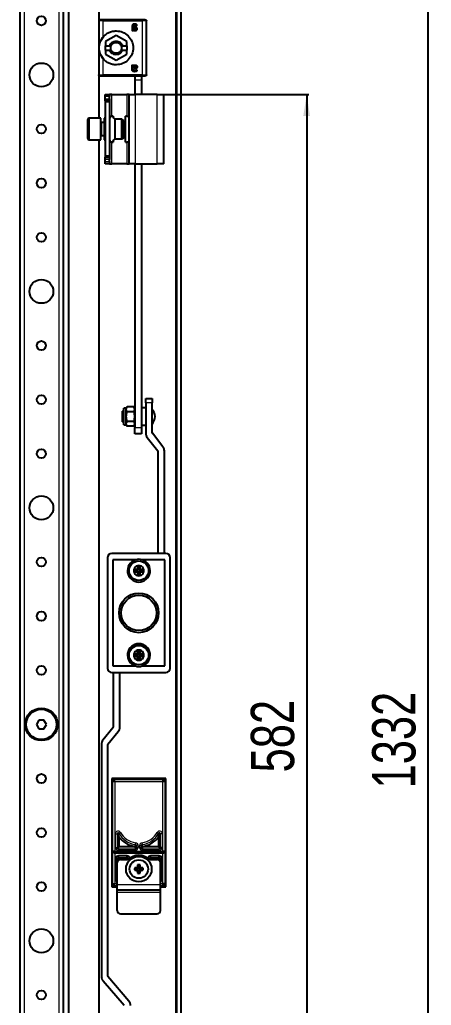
# Model space of a CAD drawing. Header units: millimetres. Extents: x -370 to 1477, y -811 to 1017.
# Drawn here: x 1287.1 to 1477.1, y -40.6 to 414.6 of the extents above; entities that cross this region are included whole.
import ezdxf

# ---------------------------------------------------------------- set-up
doc = ezdxf.new("R2010")
doc.units = ezdxf.units.MM
doc.layers.add('FORMAT', color=7, linetype='Continuous')
doc.styles.add('SLDTEXTSTYLE0', font='TXT', dxfattribs={"width": 0.75})
doc.dimstyles.new('SLDDIMSTYLE0', dxfattribs={"dimtxt": 20, "dimasz": 10, "dimexe": 0, "dimexo": 0.0625, "dimgap": 5, "dimtad": 2, "dimdec": 1, "dimrnd": 1e-09, "dimzin": 12, "dimdsep": 46, "dimtxsty": 'SLDTEXTSTYLE0', "dimsah": 1, "dimcen": 0.09, "dimadec": 0, "dimazin": 3, "dimtfac": 1, "dimtofl": 0, "dimtmove": 0, "dimatfit": 3, "dimfxl": 0, "dimfrac": 2, "dimtolj": 1, "dimtzin": 12, "dimarcsym": 0})

# ---------------------------------------------------------------- blocks, each defined once
blk = doc.blocks.new('_D_5')
at = {"layer": 'FORMAT'}
for p, q in [((1353.62, 755.14), (1476.61, 755.14)), ((1475.61, 755.14), (1475.61, -576.86)), ((1353.62, -576.86), (1476.61, -576.86))]:
    blk.add_line(p, q, dxfattribs=at)
for points in [[(1475.61, 755.14), (1474.07, 745.14), (1477.15, 745.14)], [(1475.61, -576.86), (1477.15, -566.86), (1474.07, -566.86)]]:
    blk.add_solid(points, dxfattribs=at)
at = {"layer": 'FORMAT', "insert": (1449.83, 59.58), "char_height": 20, "attachment_point": 1, "rotation": 90, "style": 'SLDTEXTSTYLE0'}
blk.add_mtext('1332', dxfattribs=at)
blk = doc.blocks.new('_D_8')
at = {"layer": 'FORMAT'}
for p, q in [((1350.62, 380.14), (1420.61, 380.14)), ((1419.61, 380.14), (1419.61, -201.86)), ((1350.62, -201.86), (1420.61, -201.86))]:
    blk.add_line(p, q, dxfattribs=at)
for points in [[(1419.61, 380.14), (1418.07, 370.14), (1421.15, 370.14)], [(1419.61, -201.86), (1421.15, -191.86), (1418.07, -191.86)]]:
    blk.add_solid(points, dxfattribs=at)
at = {"layer": 'FORMAT', "insert": (1393.83, 66.97), "char_height": 20, "attachment_point": 1, "rotation": 90, "style": 'SLDTEXTSTYLE0'}
blk.add_mtext('582', dxfattribs=at)

msp = doc.modelspace()

# ---------------------------------------------------------------- linework, layer by layer
at = {"color": 7, "linetype": 'Continuous', "lineweight": 25}
for p, q in [((1359.61, -688.36), (1359.61, 866.64)), ((1361.61, -688.36), (1361.61, 866.64)), ((1309.61, 833.64), (1309.61, -655.36)), ((1287.11, 806.64), (1287.11, -628.36)), ((1307.11, 806.64), (1307.11, -628.36)), ((1323.61, 734.14), (1323.61, 414.31)), ((1343.61, 414.64), (1325.61, 414.64)), ((1344.21, 414.64), (1343.96, 414.64)), ((1323.61, 414.14), (1323.61, 389.14)), ((1339.05, 411.6), (1339.05, 409.73)), ((1339.51, 409.73), (1339.51, 410.01)), ((1339.58, 411.35), (1339.58, 411.56)), ((1339.96, 411.35), (1339.58, 411.35)), ((1339.58, 410.99), (1340.01, 410.99)), ((1339.58, 410.41), (1339.58, 410.99)), ((1345.61, 389.14), (1345.61, 414.14)), ((1324.44, 404.77), (1325.94, 407.02)), ((1331.61, 407.36), (1326.66, 404.5)), ((1336.56, 404.5), (1331.61, 407.36)), ((1326.66, 404.5), (1326.66, 402.64)), ((1326.66, 400.64), (1326.66, 402.64)), ((1326.66, 402.64), (1328.62, 402.64)), ((1326.66, 400.64), (1326.66, 398.78)), ((1326.66, 400.64), (1328.62, 400.64)), ((1329.31, 402.64), (1328.62, 402.64)), ((1328.62, 400.64), (1329.31, 400.64)), ((1334.59, 402.64), (1333.9, 402.64)), ((1333.9, 400.64), (1334.59, 400.64)), ((1334.59, 402.64), (1336.56, 402.64)), ((1334.59, 400.64), (1336.56, 400.64)), ((1336.56, 402.64), (1336.56, 404.5)), ((1336.56, 402.64), (1336.56, 400.64)), ((1336.56, 398.78), (1336.56, 400.64)), ((1325.94, 396.26), (1324.43, 398.51)), ((1326.66, 398.78), (1331.61, 395.92)), ((1331.61, 395.92), (1336.56, 398.78)), ((1339.05, 391.68), (1339.05, 393.55)), ((1339.51, 393.55), (1339.51, 393.27)), ((1339.58, 392.29), (1339.58, 392.87)), ((1340.01, 392.29), (1339.58, 392.29)), ((1339.96, 391.93), (1339.58, 391.93)), ((1339.58, 391.93), (1339.58, 391.71)), ((1323.61, 388.96), (1323.61, 369.14)), ((1325.61, 388.64), (1343.61, 388.64)), ((1340.31, 388.71), (1340.31, 386.84)), ((1343.31, 388.71), (1343.31, 386.84)), ((1343.96, 388.64), (1344.21, 388.64)), ((1340.31, 386.84), (1340.31, 380.14)), ((1343.31, 386.84), (1343.31, 380.14)), ((1326.61, 380.14), (1328.61, 380.14)), ((1326.61, 379.14), (1326.61, 380.14)), ((1326.61, 378.14), (1326.61, 379.14)), ((1326.61, 377.14), (1326.61, 378.14)), ((1328.61, 380.14), (1328.61, 379.14)), ((1329.61, 380.14), (1328.61, 380.14)), ((1328.61, 378.14), (1328.61, 379.14)), ((1328.61, 378.14), (1328.61, 377.14)), ((1329.61, 380.14), (1336.61, 380.14)), ((1337.61, 380.14), (1336.61, 380.14)), ((1337.61, 348.14), (1337.61, 380.14)), ((1337.61, 380.14), (1340.61, 380.14)), ((1350.61, 380.14), (1340.61, 380.14)), ((1350.61, 380.14), (1353.61, 380.14)), ((1353.61, 348.14), (1353.61, 380.14)), ((1328.61, 377.14), (1326.61, 377.14)), ((1326.61, 377.14), (1326.61, 376.64)), ((1328.61, 376.64), (1326.61, 376.64)), ((1326.61, 376.64), (1326.61, 351.64)), ((1328.61, 377.14), (1328.61, 376.64)), ((1328.61, 376.64), (1328.61, 351.64)), ((1324.61, 369.14), (1319.21, 369.14)), ((1324.61, 361.58), (1324.61, 369.14)), ((1326.61, 369.14), (1326.11, 369.14)), ((1326.11, 369.14), (1326.11, 367.93)), ((1328.61, 370.14), (1329.61, 370.14)), ((1330.31, 370.14), (1329.61, 370.14)), ((1330.31, 370.14), (1330.31, 369.69)), ((1335.91, 358.14), (1335.91, 370.14)), ((1336.61, 370.14), (1335.91, 370.14)), ((1336.61, 370.14), (1337.61, 370.14)), ((1318.61, 361.89), (1318.61, 368.54)), ((1326.11, 367.14), (1324.86, 367.14)), ((1326.11, 367.93), (1326.11, 359.14)), ((1334.24, 368.64), (1331.11, 368.64)), ((1331.11, 359.64), (1331.11, 368.64)), ((1335.11, 368.14), (1334.24, 368.64)), ((1334.24, 359.64), (1334.24, 368.64)), ((1335.11, 360.14), (1335.11, 368.14)), ((1318.61, 359.74), (1318.61, 361.89)), ((1324.61, 359.14), (1324.61, 361.58)), ((1324.86, 361.14), (1326.11, 361.14)), ((1334.24, 359.64), (1335.11, 360.14)), ((1319.21, 359.14), (1324.61, 359.14)), ((1323.61, 359.14), (1323.61, -180.86)), ((1326.11, 359.14), (1326.61, 359.14)), ((1329.61, 358.14), (1328.61, 358.14)), ((1329.61, 358.14), (1330.31, 358.14)), ((1330.31, 358.59), (1330.31, 358.14)), ((1331.11, 359.64), (1334.24, 359.64)), ((1335.91, 358.14), (1336.61, 358.14)), ((1337.61, 358.14), (1336.61, 358.14)), ((1328.61, 351.64), (1326.61, 351.64)), ((1326.61, 351.64), (1326.61, 351.14)), ((1326.61, 350.14), (1326.61, 351.14)), ((1326.61, 351.14), (1328.61, 351.14)), ((1328.61, 351.64), (1328.61, 351.14)), ((1328.61, 351.14), (1328.61, 350.14)), ((1326.61, 349.14), (1326.61, 350.14)), ((1326.61, 348.14), (1326.61, 349.14)), ((1328.61, 348.14), (1326.61, 348.14)), ((1328.61, 349.14), (1328.61, 350.14)), ((1328.61, 349.14), (1328.61, 348.14)), ((1328.61, 348.14), (1329.61, 348.14)), ((1336.61, 348.14), (1329.61, 348.14)), ((1336.61, 348.14), (1337.61, 348.14)), ((1340.61, 348.14), (1337.61, 348.14)), ((1340.31, 348.14), (1340.31, 226.34)), ((1340.61, 348.14), (1350.61, 348.14)), ((1343.31, 348.14), (1343.31, 226.34)), ((1353.61, 348.14), (1350.61, 348.14)), ((1345.31, 237.64), (1345.31, 239.64)), ((1345.31, 239.64), (1348.31, 239.64)), ((1345.31, 237.64), (1345.31, 223.71)), ((1348.31, 239.64), (1348.31, 237.64)), ((1348.31, 223.71), (1348.31, 237.64)), ((1335.11, 234.29), (1334.61, 233.79)), ((1334.61, 228.89), (1334.61, 233.79)), ((1336.31, 235.19), (1335.11, 235.19)), ((1335.11, 231.34), (1335.11, 235.19)), ((1336.65, 235.79), (1336.31, 235.19)), ((1336.31, 231.34), (1336.31, 235.19)), ((1339.76, 235.79), (1336.65, 235.79)), ((1339.76, 233.56), (1336.65, 233.56)), ((1340.11, 235.19), (1339.76, 235.79)), ((1340.11, 235.19), (1340.11, 227.49)), ((1340.31, 234.29), (1340.11, 234.29)), ((1345.31, 235.34), (1343.31, 235.34)), ((1334.61, 228.89), (1335.11, 228.39)), ((1335.11, 227.49), (1335.11, 231.34)), ((1336.31, 227.49), (1336.31, 231.34)), ((1339.76, 229.11), (1336.65, 229.11)), ((1340.11, 228.39), (1340.31, 228.39)), ((1335.11, 227.49), (1336.31, 227.49)), ((1336.31, 227.49), (1336.65, 226.89)), ((1339.76, 226.89), (1336.65, 226.89)), ((1339.76, 226.89), (1340.11, 227.49)), ((1340.31, 223.34), (1340.31, 226.34)), ((1343.31, 223.34), (1340.31, 223.34)), ((1343.31, 227.34), (1345.31, 227.34)), ((1343.31, 226.34), (1343.31, 223.34)), ((1353.22, 217.41), (1348.35, 223.59)), ((1345.99, 221.73), (1350.86, 215.55)), ((1350.91, 215.43), (1350.91, 168.14)), ((1353.91, 168.14), (1353.91, 215.43)), ((1327.61, 166.14), (1327.61, 115.14)), ((1354.61, 168.14), (1329.61, 168.14)), ((1330.11, 165.14), (1330.11, 116.14)), ((1340.51, 165.14), (1330.11, 165.14)), ((1354.11, 165.14), (1343.71, 165.14)), ((1354.11, 116.14), (1354.11, 165.14)), ((1356.61, 115.14), (1356.61, 166.14)), ((1340.2, 160.3), (1339.83, 160.74)), ((1341.41, 160.74), (1339.83, 160.74)), ((1340.2, 159.98), (1339.83, 159.54)), ((1339.83, 159.54), (1341.41, 159.54)), ((1341.41, 160.3), (1340.2, 160.3)), ((1340.2, 159.98), (1341.41, 159.98)), ((1341.51, 162.41), (1341.51, 160.84)), ((1341.94, 162.05), (1341.51, 162.41)), ((1341.51, 159.44), (1341.51, 157.87)), ((1341.94, 162.05), (1341.94, 160.84)), ((1341.94, 159.44), (1341.94, 158.23)), ((1342.27, 162.05), (1342.71, 162.41)), ((1342.27, 160.84), (1342.27, 162.05)), ((1342.27, 158.23), (1342.27, 159.44)), ((1342.71, 160.84), (1342.71, 162.41)), ((1342.71, 157.87), (1342.71, 159.44)), ((1344.38, 160.74), (1342.81, 160.74)), ((1344.01, 160.3), (1342.81, 160.3)), ((1342.81, 159.98), (1344.01, 159.98)), ((1342.81, 159.54), (1344.38, 159.54)), ((1344.01, 160.3), (1344.38, 160.74)), ((1344.01, 159.98), (1344.38, 159.54)), ((1341.94, 158.23), (1341.51, 157.87)), ((1342.27, 158.23), (1342.71, 157.87)), ((1341.51, 121.84), (1341.51, 123.41)), ((1341.94, 123.05), (1341.51, 123.41)), ((1341.94, 121.84), (1341.94, 123.05)), ((1342.27, 123.05), (1342.71, 123.41)), ((1342.27, 123.05), (1342.27, 121.84)), ((1342.71, 123.41), (1342.71, 121.84)), ((1339.83, 121.74), (1341.41, 121.74)), ((1340.2, 121.3), (1339.83, 121.74)), ((1340.2, 120.98), (1339.83, 120.54)), ((1341.41, 120.54), (1339.83, 120.54)), ((1340.2, 121.3), (1341.41, 121.3)), ((1341.41, 120.98), (1340.2, 120.98)), ((1341.51, 118.87), (1341.51, 120.44)), ((1341.94, 119.23), (1341.51, 118.87)), ((1341.94, 119.23), (1341.94, 120.44)), ((1342.27, 120.44), (1342.27, 119.23)), ((1342.27, 119.23), (1342.71, 118.87)), ((1342.71, 120.44), (1342.71, 118.87)), ((1342.81, 121.74), (1344.38, 121.74)), ((1342.81, 121.3), (1344.01, 121.3)), ((1344.01, 120.98), (1342.81, 120.98)), ((1344.38, 120.54), (1342.81, 120.54)), ((1344.01, 121.3), (1344.38, 121.74)), ((1344.01, 120.98), (1344.38, 120.54)), ((1330.11, 116.14), (1340.51, 116.14)), ((1343.71, 116.14), (1354.11, 116.14)), ((1329.61, 113.14), (1354.61, 113.14)), ((1330.31, 113.14), (1330.31, 87.91)), ((1333.31, 87.91), (1333.31, 113.14)), ((1295.95, 91.14), (1294.8, 89.14)), ((1298.26, 91.14), (1295.95, 91.14)), ((1299.42, 89.14), (1298.26, 91.14)), ((1294.8, 89.14), (1295.95, 87.14)), ((1295.95, 87.14), (1298.26, 87.14)), ((1298.26, 87.14), (1299.42, 89.14)), ((1330.26, 87.78), (1325.5, 81.81)), ((1327.85, 79.94), (1332.61, 85.91)), ((1324.81, 79.82), (1324.81, -27.16)), ((1327.81, -27.16), (1327.81, 79.82)), ((1354.61, 64.14), (1329.61, 64.14)), ((1329.61, 64.14), (1329.61, 14.14)), ((1330.79, 63.96), (1353.42, 63.96)), ((1354.61, 14.14), (1354.61, 64.14)), ((1329.79, 15.32), (1329.79, 62.96)), ((1354.42, 62.96), (1354.42, 15.32)), ((1333.01, 37.08), (1332.56, 38.64)), ((1333.01, 32.59), (1333.01, 37.08)), ((1351.2, 37.08), (1351.66, 38.64)), ((1351.2, 37.08), (1351.2, 32.59)), ((1333.01, 32.59), (1332.76, 32.34)), ((1340.1, 32.59), (1333.01, 32.59)), ((1340.1, 32.79), (1340.36, 33.01)), ((1340.1, 32.79), (1340.1, 32.59)), ((1340.1, 32.59), (1340.36, 32.34)), ((1344.11, 32.79), (1343.86, 33.01)), ((1344.11, 32.59), (1343.86, 32.34)), ((1344.11, 32.59), (1344.11, 32.79)), ((1351.2, 32.59), (1344.11, 32.59)), ((1351.2, 32.59), (1351.46, 32.34)), ((1331.08, 29.64), (1331.06, 29.64)), ((1331.09, 29.64), (1331.08, 29.64)), ((1353.12, 29.64), (1331.09, 29.64)), ((1336.61, 28.44), (1332.91, 28.44)), ((1332.91, 27.57), (1336.61, 27.57)), ((1351.31, 28.44), (1347.61, 28.44)), ((1347.61, 27.57), (1351.31, 27.57)), ((1353.14, 29.64), (1353.12, 29.64)), ((1353.15, 29.64), (1353.14, 29.64)), ((1331.61, 27.14), (1331.61, 17.44)), ((1332.11, 15.19), (1332.11, 25.19)), ((1332.47, 26.17), (1332.47, 27.14)), ((1333.61, 26.69), (1337.21, 26.69)), ((1337.04, 27.14), (1337.04, 26.69)), ((1340.55, 22.4), (1340.19, 22.84)), ((1341.99, 22.4), (1341.48, 22.92)), ((1341.99, 23.85), (1341.56, 24.21)), ((1341.99, 23.85), (1341.99, 22.4)), ((1342.22, 23.85), (1342.65, 24.21)), ((1342.22, 22.4), (1342.22, 23.85)), ((1342.22, 22.4), (1342.74, 22.92)), ((1343.67, 22.4), (1344.03, 22.84)), ((1347.01, 26.69), (1350.61, 26.69)), ((1347.17, 26.69), (1347.17, 27.14)), ((1351.74, 27.14), (1351.74, 26.17)), ((1352.11, 15.19), (1352.11, 25.19)), ((1352.61, 17.44), (1352.61, 27.14)), ((1340.55, 22.18), (1340.19, 21.74)), ((1341.99, 22.4), (1340.55, 22.4)), ((1340.55, 22.18), (1341.99, 22.18)), ((1341.99, 22.18), (1341.48, 21.66)), ((1341.99, 20.73), (1341.56, 20.37)), ((1341.99, 22.18), (1341.99, 20.73)), ((1343.67, 22.4), (1342.22, 22.4)), ((1342.22, 20.73), (1342.22, 22.18)), ((1342.22, 22.18), (1342.74, 21.66)), ((1342.22, 22.18), (1343.67, 22.18)), ((1342.22, 20.73), (1342.65, 20.37)), ((1343.67, 22.18), (1344.03, 21.74)), ((1329.61, 14.14), (1332.11, 14.14)), ((1332.11, 14.32), (1330.79, 14.32)), ((1332.11, 12.69), (1332.11, 15.19)), ((1352.11, 12.69), (1352.11, 15.19)), ((1353.42, 14.32), (1352.11, 14.32)), ((1352.11, 14.14), (1354.61, 14.14)), ((1332.11, 12.69), (1352.11, 12.69)), ((1332.11, 11.69), (1332.11, 12.69)), ((1332.11, 3.19), (1332.11, 11.69)), ((1352.11, 11.69), (1352.11, 12.69)), ((1352.11, 3.19), (1352.11, 11.69)), ((1333.61, 1.69), (1350.61, 1.69)), ((1337.54, -38.66), (1327.85, -27.29)), ((1325.57, -29.24), (1335.26, -40.6))]:
    msp.add_line(p, q, dxfattribs=at)
at = {"color": 8, "linetype": 'Continuous', "lineweight": 18}
for p, q in [((1359.01, 864.04), (1359.01, -685.76)), ((1289.11, 806.64), (1289.11, -628.36)), ((1305.11, 806.64), (1305.11, -628.36)), ((1325.61, 406.7), (1325.61, 414.14)), ((1325.61, 414.14), (1343.61, 414.14)), ((1343.61, 414.14), (1343.61, 389.14)), ((1325.61, 389.14), (1325.61, 396.58)), ((1331.61, 399.14), (1331.61, 398.49)), ((1343.61, 389.14), (1325.61, 389.14)), ((1340.31, 386.84), (1343.31, 386.84)), ((1328.61, 379.14), (1326.61, 379.14)), ((1326.61, 378.14), (1328.61, 378.14)), ((1329.61, 370.14), (1329.61, 380.14)), ((1336.61, 380.14), (1336.61, 370.14)), ((1340.61, 348.14), (1340.61, 380.14)), ((1350.61, 348.14), (1350.61, 380.14)), ((1319.21, 369.14), (1319.21, 361.58)), ((1324.86, 367.14), (1324.86, 361.14)), ((1319.21, 361.58), (1319.21, 359.14)), ((1329.61, 348.14), (1329.61, 358.14)), ((1336.61, 358.14), (1336.61, 348.14)), ((1328.61, 350.14), (1326.61, 350.14)), ((1326.61, 349.14), (1328.61, 349.14)), ((1348.31, 237.64), (1345.31, 237.64)), ((1340.31, 226.34), (1343.31, 226.34)), ((1341.41, 160.3), (1341.41, 160.74)), ((1341.41, 159.98), (1341.41, 159.54)), ((1341.94, 160.84), (1341.51, 160.84)), ((1341.94, 159.44), (1341.51, 159.44)), ((1342.27, 160.84), (1342.71, 160.84)), ((1342.27, 159.44), (1342.71, 159.44)), ((1342.81, 160.3), (1342.81, 160.74)), ((1342.81, 159.98), (1342.81, 159.54)), ((1341.41, 121.3), (1341.41, 121.74)), ((1341.41, 120.98), (1341.41, 120.54)), ((1341.94, 121.84), (1341.51, 121.84)), ((1341.94, 120.44), (1341.51, 120.44)), ((1342.27, 121.84), (1342.71, 121.84)), ((1342.27, 120.44), (1342.71, 120.44)), ((1342.81, 121.3), (1342.81, 121.74)), ((1342.81, 120.98), (1342.81, 120.54)), ((1330.79, 63.96), (1331.09, 63.66)), ((1353.12, 63.66), (1353.42, 63.96)), ((1330.09, 62.66), (1329.79, 62.96)), ((1330.09, 30.64), (1330.09, 62.66)), ((1331.09, 63.66), (1353.12, 63.66)), ((1331.09, 62.66), (1331.09, 30.64)), ((1353.12, 62.66), (1331.09, 62.66)), ((1353.12, 30.64), (1353.12, 62.66)), ((1354.42, 62.96), (1354.12, 62.66)), ((1354.12, 62.66), (1354.12, 30.64)), ((1331.3, 32.34), (1331.3, 38.64)), ((1331.3, 38.64), (1332.1, 38.64)), ((1332.1, 38.64), (1332.1, 32.34)), ((1332.56, 38.64), (1332.1, 38.64)), ((1332.56, 38.64), (1332.96, 38.86)), ((1333.67, 39.24), (1332.96, 38.86)), ((1351.25, 38.86), (1350.55, 39.24)), ((1351.66, 38.64), (1351.25, 38.86)), ((1351.66, 38.64), (1352.12, 38.64)), ((1352.92, 38.64), (1352.12, 38.64)), ((1352.12, 32.34), (1352.12, 38.64)), ((1352.92, 38.64), (1352.92, 32.34)), ((1331.3, 32.34), (1332.1, 32.34)), ((1332.76, 32.34), (1332.1, 32.34)), ((1332.76, 32.34), (1332.76, 31.68)), ((1340.36, 33.01), (1340.45, 33.66)), ((1340.36, 33.01), (1341.02, 33.01)), ((1340.36, 32.34), (1340.36, 31.68)), ((1340.36, 32.34), (1341.02, 32.34)), ((1340.55, 34.46), (1340.45, 33.66)), ((1341.02, 33.01), (1341.82, 33.01)), ((1341.02, 32.34), (1341.02, 33.01)), ((1341.02, 32.34), (1341.82, 32.34)), ((1341.82, 33.01), (1341.82, 32.34)), ((1342.4, 32.34), (1342.4, 33.01)), ((1343.2, 33.01), (1342.4, 33.01)), ((1343.2, 32.34), (1342.4, 32.34)), ((1343.2, 33.01), (1343.2, 32.34)), ((1343.86, 33.01), (1343.2, 33.01)), ((1343.86, 32.34), (1343.2, 32.34)), ((1343.77, 33.66), (1343.66, 34.46)), ((1343.86, 33.01), (1343.77, 33.66)), ((1343.86, 32.34), (1343.86, 31.68)), ((1351.46, 32.34), (1351.46, 31.68)), ((1351.46, 32.34), (1352.12, 32.34)), ((1352.92, 32.34), (1352.12, 32.34)), ((1330.06, 30.64), (1330.09, 30.64)), ((1330.06, 15.59), (1330.06, 30.64)), ((1331.06, 29.64), (1331.06, 15.59)), ((1331.09, 30.64), (1353.12, 30.64)), ((1332.76, 31.68), (1332.76, 30.88)), ((1332.76, 31.68), (1340.36, 31.68)), ((1340.36, 30.88), (1332.76, 30.88)), ((1332.91, 27.57), (1332.91, 28.44)), ((1336.61, 27.57), (1336.61, 28.44)), ((1340.36, 31.68), (1340.36, 30.88)), ((1343.86, 30.88), (1343.86, 31.68)), ((1343.86, 31.68), (1351.46, 31.68)), ((1351.46, 30.88), (1343.86, 30.88)), ((1347.61, 27.57), (1347.61, 28.44)), ((1351.31, 27.57), (1351.31, 28.44)), ((1351.46, 30.88), (1351.46, 31.68)), ((1353.15, 15.59), (1353.15, 29.64)), ((1354.12, 30.64), (1354.15, 30.64)), ((1354.15, 30.64), (1354.15, 15.59)), ((1332.47, 27.14), (1331.61, 27.14)), ((1337.04, 27.14), (1337.71, 27.14)), ((1347.17, 27.14), (1346.5, 27.14)), ((1351.74, 27.14), (1352.61, 27.14)), ((1329.79, 15.32), (1330.06, 15.59)), ((1331.06, 14.59), (1330.79, 14.32)), ((1331.06, 15.59), (1332.11, 15.59)), ((1332.11, 14.59), (1331.06, 14.59)), ((1332.11, 17.44), (1331.61, 17.44)), ((1332.11, 15.19), (1352.11, 15.19)), ((1352.11, 17.44), (1352.61, 17.44)), ((1352.11, 15.59), (1353.15, 15.59)), ((1353.15, 14.59), (1352.11, 14.59)), ((1353.42, 14.32), (1353.15, 14.59)), ((1354.15, 15.59), (1354.42, 15.32)), ((1332.11, 11.69), (1352.11, 11.69))]:
    msp.add_line(p, q, dxfattribs=at)
at = {"color": 7, "linetype": 'Continuous', "lineweight": 25}
for centre, radius in [((1297.11, 414.14), 2.1), ((1297.11, 389.14), 5.5), ((1297.11, 364.14), 2.1), ((1297.11, 339.14), 2.1), ((1297.11, 314.14), 2.1), ((1297.11, 289.14), 5.5), ((1297.11, 264.14), 2.1), ((1297.11, 239.14), 2.1), ((1297.11, 214.14), 2.1), ((1297.11, 189.14), 5.5), ((1297.11, 164.14), 2.1), ((1342.11, 160.14), 4.5), ((1342.11, 140.64), 9.15), ((1342.11, 140.64), 8.15), ((1297.11, 139.14), 2.1), ((1342.11, 121.14), 4.5), ((1297.11, 114.14), 2.1), ((1297.11, 89.14), 7.5), ((1297.11, 89.14), 7), ((1297.11, 64.14), 2.1), ((1297.11, 39.14), 2.1), ((1342.11, 22.29), 5.9), ((1342.11, 22.29), 4.25), ((1297.11, 14.14), 2.1), ((1297.11, -10.86), 5.5), ((1297.11, -35.86), 2.1)]:
    msp.add_circle(centre, radius, dxfattribs=at)
for centre, radius, start, end in [((1319.21, 368.54), 0.6, 90, 180), ((1324.86, 367.39), 0.25, 180, 270), ((1319.21, 359.74), 0.6, 180, 270), ((1324.86, 360.89), 0.25, 90, 180), ((1341.66, 230.38), 8, 6.8819, 33.8709), ((1341.66, 232.3), 8, 326.1291, 353.1181), ((1348.51, 223.71), 3.2, 180, 218.264), ((1348.51, 223.71), 0.2, 180, 218.264), ((1350.71, 215.43), 0.2, 0, 38.264), ((1350.71, 215.43), 3.2, 0, 38.264), ((1329.61, 166.14), 2, 90, 180), ((1342.11, 160.14), 5.25, 107.7528, 72.2472), ((1342.11, 160.14), 5.25, 72.2472, 107.7528), ((1354.61, 166.14), 2, 0, 90), ((1342.11, 160.14), 2.35, 165.2075, 194.7925), ((1342.11, 160.14), 2.35, 104.7925, 165.2075), ((1342.11, 160.14), 2.35, 194.7925, 255.2075), ((1342.11, 160.14), 1.91, 175.1056, 184.8944), ((1341.41, 160.84), 0.1, 270, 0), ((1341.41, 160.84), 0.537, 270, 0), ((1341.41, 159.44), 0.537, 0, 90), ((1341.41, 159.44), 0.1, 0, 90), ((1342.11, 160.14), 2.35, 75.2075, 104.7925), ((1342.11, 160.14), 1.91, 85.1056, 94.8944), ((1342.81, 160.84), 0.537, 180, 270), ((1342.81, 159.44), 0.537, 90, 180), ((1342.11, 160.14), 2.35, 14.7925, 75.2075), ((1342.81, 160.84), 0.1, 180, 270), ((1342.11, 160.14), 2.35, 284.7925, 345.2075), ((1342.81, 159.44), 0.1, 90, 180), ((1342.11, 160.14), 1.91, 355.1056, 4.8944), ((1342.11, 160.14), 2.35, 345.2075, 14.7925), ((1342.11, 160.14), 2.35, 255.2075, 284.7925), ((1342.11, 160.14), 1.91, 265.1056, 274.8944), ((1342.11, 121.14), 5.25, 287.7528, 252.2472), ((1342.11, 121.14), 2.35, 104.7925, 165.2075), ((1342.11, 121.14), 2.35, 75.2075, 104.7925), ((1342.11, 121.14), 1.91, 85.1056, 94.8944), ((1342.11, 121.14), 2.35, 14.7925, 75.2075), ((1342.11, 121.14), 2.35, 165.2075, 194.7925), ((1342.11, 121.14), 2.35, 194.7925, 255.2075), ((1342.11, 121.14), 1.91, 175.1056, 184.8944), ((1341.41, 121.84), 0.1, 270, 0), ((1341.41, 121.84), 0.537, 270, 0), ((1341.41, 120.44), 0.537, 0, 90), ((1341.41, 120.44), 0.1, 0, 90), ((1342.11, 121.14), 2.35, 255.2075, 284.7925), ((1342.11, 121.14), 1.91, 265.1056, 274.8944), ((1342.81, 121.84), 0.537, 180, 270), ((1342.81, 120.44), 0.537, 90, 180), ((1342.81, 121.84), 0.1, 180, 270), ((1342.11, 121.14), 2.35, 284.7925, 345.2075), ((1342.81, 120.44), 0.1, 90, 180), ((1342.11, 121.14), 1.91, 355.1056, 4.8944), ((1342.11, 121.14), 2.35, 345.2075, 14.7925), ((1329.61, 115.14), 2, 180, 270), ((1342.11, 121.14), 5.25, 252.2472, 287.7528), ((1354.61, 115.14), 2, 270, 0), ((1330.11, 87.91), 0.2, 321.4416, 0), ((1330.11, 87.91), 3.2, 321.4416, 0), ((1328.01, 79.82), 3.2, 141.4416, 180), ((1328.01, 79.82), 0.2, 141.4416, 180), ((1341.8, 43.61), 10.95, 216.5958, 261.061), ((1342.41, 43.61), 10.95, 278.939, 323.4042), ((1332.91, 27.14), 1.3, 90, 180), ((1332.91, 27.14), 0.435, 90, 180), ((1336.61, 27.14), 1.3, 6.3593, 90), ((1336.61, 27.14), 0.435, 0, 90), ((1342.11, 21.69), 7, 45.5847, 134.4153), ((1347.61, 27.14), 1.3, 90, 173.6407), ((1347.61, 27.14), 0.435, 90, 180), ((1351.31, 27.14), 1.3, 0, 90), ((1351.31, 27.14), 0.435, 0, 90), ((1333.61, 25.19), 1.5, 90, 180), ((1342.11, 22.29), 2, 164.1146, 195.8854), ((1342.04, 4.21), 18.72, 91.7249, 95.6832), ((1360.19, 22.36), 18.72, 174.3168, 178.2751), ((1342.11, 22.29), 2, 74.1146, 105.8854), ((1342.11, 22.29), 1.56, 85.8165, 94.1835), ((1324.03, 22.36), 18.72, 1.7249, 5.6832), ((1342.17, 4.21), 18.72, 84.3168, 88.2751), ((1342.11, 22.29), 2, 344.1146, 15.8854), ((1350.61, 25.19), 1.5, 0, 90), ((1342.04, 40.37), 18.72, 264.3168, 268.2751), ((1342.11, 22.29), 1.56, 175.8165, 184.1835), ((1360.19, 22.22), 18.72, 181.7249, 185.6832), ((1342.11, 22.29), 2, 254.1146, 285.8854), ((1342.11, 22.29), 1.56, 265.8165, 274.1835), ((1324.03, 22.22), 18.72, 354.3168, 358.2751), ((1342.17, 40.37), 18.72, 271.7249, 275.6832), ((1342.11, 22.29), 1.56, 355.8165, 4.1835), ((1332.91, 17.44), 1.3, 180, 232.0201), ((1351.31, 17.44), 1.3, 307.9799, 0), ((1333.61, 3.19), 1.5, 180, 270), ((1350.61, 3.19), 1.5, 270, 0), ((1328.01, -27.16), 3.2, 180, 220.4367), ((1328.01, -27.16), 0.2, 180, 220.4367), ((1335.11, -40.73), 3.2, 0, 40.4367)]:
    msp.add_arc(centre, radius, start, end, dxfattribs=at)
at = {"color": 8, "linetype": 'Continuous', "lineweight": 18}
for centre, radius, start, end in [((1332.56, 38.64), 1.26, 28.2631, 180), ((1332.56, 38.64), 0.46, 28.2631, 180), ((1341.8, 43.61), 10.04, 208.2631, 262.2213), ((1341.8, 43.61), 9.24, 208.2631, 262.2213), ((1342.41, 43.61), 9.24, 277.7787, 331.7369), ((1342.41, 43.61), 10.04, 277.7787, 331.7369), ((1351.66, 38.64), 1.26, 0, 151.7369), ((1351.66, 38.64), 0.46, 0, 151.7369), ((1332.76, 32.34), 1.46, 180, 270), ((1332.76, 32.34), 0.66, 180, 270), ((1340.36, 32.34), 1.46, 270, 0), ((1340.36, 32.34), 0.66, 270, 0), ((1340.36, 33.01), 0.66, 0, 82.2213), ((1340.36, 33.01), 1.46, 0, 82.2213), ((1343.86, 33.01), 1.46, 97.7787, 180), ((1343.86, 32.34), 1.46, 180, 270), ((1343.86, 33.01), 0.66, 97.7787, 180), ((1343.86, 32.34), 0.66, 180, 270), ((1351.46, 32.34), 1.46, 270, 0), ((1351.46, 32.34), 0.66, 270, 0)]:
    msp.add_arc(centre, radius, start, end, dxfattribs=at)
at = {"color": 7, "linetype": 'Continuous', "lineweight": 25}
for points in [[(1324.11, 414.64), (1324.04, 414.63), (1323.91, 414.62), (1323.74, 414.5), (1323.63, 414.34), (1323.61, 414.21), (1323.61, 414.14)], [(1325.61, 414.64), (1325.41, 414.64), (1325.02, 414.64), (1324.52, 414.64), (1324.17, 414.64), (1324.13, 414.64), (1324.11, 414.64)], [(1345.11, 414.64), (1345.08, 414.64), (1345.04, 414.64), (1344.69, 414.64), (1344.2, 414.64), (1343.8, 414.64), (1343.61, 414.64)], [(1345.11, 414.64), (1345.17, 414.63), (1345.3, 414.62), (1345.47, 414.5), (1345.58, 414.34), (1345.6, 414.21), (1345.61, 414.14)], [(1325.61, 406.7), (1326, 407.11), (1326.79, 407.94), (1328.28, 408.81), (1329.9, 409.38), (1331.04, 409.45), (1331.61, 409.49)], [(1331.61, 409.49), (1332.63, 409.37), (1334.69, 409.14), (1337.3, 407.32), (1339.05, 404.73), (1339.66, 401.64), (1339.05, 398.55), (1337.3, 395.96), (1334.69, 394.14), (1332.63, 393.91), (1331.61, 393.79)], [(1328.62, 402.64), (1328.75, 402.94), (1329.02, 403.54), (1329.74, 404.24), (1330.62, 404.69), (1331.61, 404.84), (1332.59, 404.69), (1333.47, 404.24), (1334.2, 403.54), (1334.46, 402.94), (1334.59, 402.64)], [(1331.61, 398.49), (1331.28, 398.52), (1330.62, 398.58), (1329.74, 399.05), (1329.02, 399.74), (1328.75, 400.34), (1328.62, 400.64)], [(1329.31, 400.64), (1329.26, 400.8), (1329.14, 401.12), (1329.09, 401.64), (1329.14, 402.16), (1329.26, 402.48), (1329.31, 402.64)], [(1329.31, 402.64), (1329.43, 402.85), (1329.66, 403.28), (1330.22, 403.76), (1330.88, 404.08), (1331.36, 404.12), (1331.61, 404.14)], [(1331.61, 399.14), (1331.36, 399.16), (1330.88, 399.2), (1330.22, 399.52), (1329.66, 400), (1329.43, 400.43), (1329.31, 400.64)], [(1331.61, 404.14), (1331.85, 404.12), (1332.33, 404.08), (1332.99, 403.76), (1333.55, 403.28), (1333.78, 402.85), (1333.9, 402.64)], [(1334.59, 400.64), (1334.46, 400.34), (1334.2, 399.74), (1333.47, 399.05), (1332.59, 398.58), (1331.93, 398.52), (1331.61, 398.49)], [(1333.9, 400.64), (1333.78, 400.43), (1333.55, 400), (1332.99, 399.52), (1332.33, 399.2), (1331.85, 399.16), (1331.61, 399.14)], [(1333.9, 402.64), (1333.96, 402.48), (1334.08, 402.16), (1334.12, 401.64), (1334.08, 401.12), (1333.96, 400.8), (1333.9, 400.64)], [(1331.61, 393.79), (1331.04, 393.83), (1329.9, 393.9), (1328.28, 394.47), (1326.79, 395.34), (1326, 396.17), (1325.61, 396.58)], [(1324.11, 388.64), (1324.04, 388.65), (1323.91, 388.66), (1323.74, 388.78), (1323.63, 388.94), (1323.61, 389.07), (1323.61, 389.14)], [(1324.11, 388.64), (1324.13, 388.64), (1324.17, 388.64), (1324.52, 388.64), (1325.02, 388.64), (1325.41, 388.64), (1325.61, 388.64)], [(1343.61, 388.64), (1343.8, 388.64), (1344.2, 388.64), (1344.69, 388.64), (1345.04, 388.64), (1345.08, 388.64), (1345.11, 388.64)], [(1345.61, 389.14), (1345.6, 389.07), (1345.58, 388.94), (1345.47, 388.78), (1345.3, 388.66), (1345.17, 388.65), (1345.11, 388.64)]]:
    msp.add_open_spline(points, degree=3, dxfattribs=at)
at = {"color": 8, "linetype": 'Continuous', "lineweight": 18}
for points in [[(1325.61, 414.64), (1325.61, 414.63), (1325.61, 414.62), (1325.61, 414.5), (1325.61, 414.34), (1325.61, 414.21), (1325.61, 414.14)], [(1343.61, 414.14), (1343.61, 414.21), (1343.61, 414.34), (1343.61, 414.5), (1343.61, 414.62), (1343.61, 414.63), (1343.61, 414.64)], [(1325.61, 414.14), (1325.34, 414.14), (1324.82, 414.14), (1324.16, 414.14), (1323.7, 414.14), (1323.64, 414.14), (1323.61, 414.14)], [(1345.61, 414.14), (1345.58, 414.14), (1345.52, 414.14), (1345.05, 414.14), (1344.39, 414.14), (1343.87, 414.14), (1343.61, 414.14)], [(1323.61, 389.14), (1323.64, 389.14), (1323.7, 389.14), (1324.16, 389.14), (1324.82, 389.14), (1325.34, 389.14), (1325.61, 389.14)], [(1325.61, 389.14), (1325.61, 389.07), (1325.61, 388.94), (1325.61, 388.78), (1325.61, 388.66), (1325.61, 388.65), (1325.61, 388.64)], [(1343.61, 388.64), (1343.61, 388.65), (1343.61, 388.66), (1343.61, 388.78), (1343.61, 388.94), (1343.61, 389.07), (1343.61, 389.14)], [(1343.61, 389.14), (1343.87, 389.14), (1344.39, 389.14), (1345.05, 389.14), (1345.52, 389.14), (1345.58, 389.14), (1345.61, 389.14)]]:
    msp.add_open_spline(points, degree=3, dxfattribs=at)
at = {"color": 7, "linetype": 'Continuous', "lineweight": 25}
for points, knots in [([(1340.16, 412.64), (1340.01, 412.63), (1339.79, 412.62), (1339.51, 412.53), (1339.32, 412.41), (1339.18, 412.24), (1339.07, 411.97), (1339.05, 411.74), (1339.05, 411.6)], [0, 0, 0, 0, 0.250089, 0.382495, 0.500259, 0.622163, 0.750133, 1, 1, 1, 1]), ([(1339.05, 409.73), (1339.05, 409.72), (1339.05, 409.7), (1339.06, 409.68), (1339.09, 409.66), (1339.16, 409.64), (1339.23, 409.64), (1339.28, 409.64)], [0, 0, 0, 0, 0.124881, 0.183376, 0.250934, 0.500336, 1, 1, 1, 1]), ([(1339.28, 409.64), (1339.32, 409.64), (1339.39, 409.64), (1339.47, 409.66), (1339.49, 409.68), (1339.5, 409.7), (1339.51, 409.72), (1339.51, 409.73)], [0, 0, 0, 0, 0.499718, 0.749437, 0.810587, 0.875078, 1, 1, 1, 1]), ([(1339.51, 410.01), (1339.63, 409.9), (1339.82, 409.73), (1340.09, 409.62), (1340.26, 409.59), (1340.34, 409.58), (1340.38, 409.58)], [0, 0, 0, 0, 0.499113, 0.749325, 0.874665, 1, 1, 1, 1]), ([(1339.58, 411.56), (1339.58, 411.65), (1339.59, 411.79), (1339.64, 411.96), (1339.72, 412.07), (1339.82, 412.15), (1339.95, 412.2), (1340.08, 412.23), (1340.17, 412.23), (1340.22, 412.23)], [0, 0, 0, 0, 0.250023, 0.382539, 0.499802, 0.620838, 0.749652, 0.874777, 1, 1, 1, 1]), ([(1340.3, 409.99), (1340.23, 410), (1340.08, 410.01), (1339.82, 410.15), (1339.68, 410.3), (1339.58, 410.41)], [0, 0, 0, 0, 0.249939, 0.499864, 1, 1, 1, 1]), ([(1341.34, 410.42), (1341.34, 410.5), (1341.33, 410.66), (1341.23, 410.88), (1341.08, 411.05), (1340.81, 411.22), (1340.43, 411.33), (1340.11, 411.34), (1339.96, 411.35)], [0, 0, 0, 0, 0.125049, 0.249886, 0.370856, 0.49982, 0.749609, 1, 1, 1, 1]), ([(1340.01, 410.99), (1340.11, 410.99), (1340.29, 410.98), (1340.51, 410.92), (1340.66, 410.83), (1340.75, 410.73), (1340.8, 410.6), (1340.81, 410.51), (1340.81, 410.46)], [0, 0, 0, 0, 0.279652, 0.500248, 0.629485, 0.750186, 0.875763, 1, 1, 1, 1]), ([(1341.22, 412.14), (1341.22, 412.2), (1341.22, 412.28), (1341.16, 412.37), (1341.02, 412.46), (1340.7, 412.59), (1340.37, 412.62), (1340.16, 412.64)], [0, 0, 0, 0, 0.1246927, 0.1871822, 0.2497734, 0.5000394, 1, 1, 1, 1]), ([(1340.22, 412.23), (1340.38, 412.21), (1340.62, 412.18), (1340.87, 412.06), (1341, 411.99), (1341.07, 411.95), (1341.11, 411.94), (1341.12, 411.93)], [0, 0, 0, 0, 0.4987, 0.749508, 0.874949, 0.946783, 1, 1, 1, 1]), ([(1340.81, 410.46), (1340.81, 410.4), (1340.8, 410.3), (1340.73, 410.18), (1340.67, 410.11), (1340.59, 410.05), (1340.5, 410.02), (1340.4, 410), (1340.33, 409.99), (1340.3, 409.99)], [0, 0, 0, 0, 0.2491681, 0.3736348, 0.4993903, 0.6193944, 0.7496557, 0.8747703, 1, 1, 1, 1]), ([(1340.38, 409.58), (1340.5, 409.59), (1340.69, 409.6), (1340.91, 409.69), (1341.07, 409.78), (1341.19, 409.91), (1341.31, 410.12), (1341.33, 410.3), (1341.34, 410.42)], [0, 0, 0, 0, 0.25007, 0.379181, 0.500499, 0.62417, 0.750842, 1, 1, 1, 1]), ([(1341.12, 411.93), (1341.13, 411.94), (1341.15, 411.94), (1341.17, 411.95), (1341.18, 411.96), (1341.2, 411.98), (1341.21, 412.02), (1341.22, 412.07), (1341.22, 412.11), (1341.22, 412.13), (1341.22, 412.14)], [0, 0, 0, 0, 0.128825, 0.180169, 0.243397, 0.36986, 0.499864, 0.749649, 0.843476, 1, 1, 1, 1]), ([(1325.61, 396.58), (1325.32, 396.96), (1324.75, 397.71), (1324.19, 398.96), (1323.84, 400.24), (1323.71, 401.64), (1323.84, 403.04), (1324.19, 404.32), (1324.75, 405.57), (1325.32, 406.32), (1325.61, 406.7)], [0, 0, 0, 0, 0.125762, 0.25037, 0.375307, 0.500139, 0.62481, 0.749763, 0.874888, 1, 1, 1, 1]), ([(1339.05, 393.55), (1339.05, 393.56), (1339.05, 393.58), (1339.06, 393.6), (1339.09, 393.62), (1339.16, 393.64), (1339.23, 393.64), (1339.28, 393.64)], [0, 0, 0, 0, 0.124884, 0.186377, 0.250914, 0.500322, 1, 1, 1, 1]), ([(1340.16, 390.64), (1340.09, 390.64), (1339.94, 390.64), (1339.72, 390.68), (1339.51, 390.75), (1339.32, 390.87), (1339.18, 391.04), (1339.07, 391.31), (1339.05, 391.53), (1339.05, 391.68)], [0, 0, 0, 0, 0.125255, 0.250437, 0.383066, 0.500493, 0.622629, 0.75025, 1, 1, 1, 1]), ([(1339.28, 393.64), (1339.32, 393.64), (1339.38, 393.64), (1339.45, 393.62), (1339.48, 393.61), (1339.49, 393.6), (1339.5, 393.58), (1339.51, 393.56), (1339.51, 393.55)], [0, 0, 0, 0, 0.4991618, 0.6442419, 0.7496985, 0.8136051, 0.8752168, 1, 1, 1, 1]), ([(1339.51, 393.27), (1339.63, 393.38), (1339.82, 393.55), (1340.13, 393.68), (1340.3, 393.69), (1340.38, 393.7)], [0, 0, 0, 0, 0.499364, 0.749701, 1, 1, 1, 1]), ([(1339.58, 392.87), (1339.68, 392.98), (1339.82, 393.14), (1340.05, 393.25), (1340.19, 393.28), (1340.26, 393.29), (1340.3, 393.29)], [0, 0, 0, 0, 0.499765, 0.749504, 0.874771, 1, 1, 1, 1]), ([(1339.58, 391.71), (1339.58, 391.67), (1339.58, 391.58), (1339.6, 391.45), (1339.64, 391.32), (1339.72, 391.21), (1339.83, 391.13), (1339.99, 391.06), (1340.13, 391.06), (1340.22, 391.05)], [0, 0, 0, 0, 0.125295, 0.250514, 0.383518, 0.50035, 0.621938, 0.750243, 1, 1, 1, 1]), ([(1341.34, 392.85), (1341.34, 392.82), (1341.34, 392.74), (1341.31, 392.58), (1341.23, 392.4), (1341.08, 392.22), (1340.81, 392.06), (1340.43, 391.95), (1340.11, 391.94), (1339.96, 391.93)], [0, 0, 0, 0, 0.062637, 0.125278, 0.250072, 0.374841, 0.499994, 0.749696, 1, 1, 1, 1]), ([(1340.81, 392.82), (1340.81, 392.77), (1340.8, 392.68), (1340.75, 392.55), (1340.66, 392.45), (1340.51, 392.36), (1340.29, 392.3), (1340.11, 392.29), (1340.01, 392.29)], [0, 0, 0, 0, 0.124446, 0.249795, 0.37, 0.499734, 0.719932, 1, 1, 1, 1]), ([(1340.3, 393.29), (1340.36, 393.28), (1340.46, 393.28), (1340.59, 393.23), (1340.67, 393.17), (1340.73, 393.1), (1340.78, 393.01), (1340.81, 392.91), (1340.81, 392.85), (1340.81, 392.82)], [0, 0, 0, 0, 0.249623, 0.37714, 0.499734, 0.62273, 0.749812, 0.874876, 1, 1, 1, 1]), ([(1340.38, 393.7), (1340.5, 393.69), (1340.69, 393.68), (1340.91, 393.59), (1341.07, 393.5), (1341.19, 393.37), (1341.31, 393.16), (1341.33, 392.98), (1341.34, 392.85)], [0, 0, 0, 0, 0.25007, 0.379559, 0.500499, 0.624556, 0.750843, 1, 1, 1, 1]), ([(1341.22, 391.14), (1341.22, 391.11), (1341.22, 391.06), (1341.21, 390.97), (1341.16, 390.91), (1341.02, 390.82), (1340.69, 390.69), (1340.37, 390.66), (1340.16, 390.64)], [0, 0, 0, 0, 0.062686, 0.125173, 0.187628, 0.250185, 0.500314, 1, 1, 1, 1]), ([(1340.22, 391.05), (1340.38, 391.07), (1340.69, 391.09), (1340.95, 391.3), (1341.11, 391.34), (1341.12, 391.35)], [0, 0, 0, 0, 0.498852, 0.946609, 1, 1, 1, 1]), ([(1341.12, 391.35), (1341.13, 391.34), (1341.15, 391.34), (1341.17, 391.33), (1341.18, 391.32), (1341.2, 391.3), (1341.22, 391.23), (1341.22, 391.18), (1341.22, 391.14)], [0, 0, 0, 0, 0.13107, 0.182437, 0.243796, 0.371388, 0.500442, 1, 1, 1, 1]), ([(1331.11, 368.64), (1330.93, 368.79), (1330.58, 369.1), (1330.39, 369.67), (1330.03, 369.97), (1329.69, 370.1), (1329.33, 370.07), (1328.98, 369.88), (1328.73, 369.52), (1328.65, 369.22), (1328.61, 369.07)], [0, 0, 0, 0, 0.1856756, 0.3710252, 0.4669372, 0.5621716, 0.6563466, 0.7515528, 0.8738418, 1, 1, 1, 1]), ([(1328.61, 359.21), (1328.65, 359.06), (1328.73, 358.76), (1328.98, 358.4), (1329.33, 358.21), (1329.69, 358.18), (1330.03, 358.31), (1330.39, 358.61), (1330.58, 359.18), (1330.93, 359.49), (1331.11, 359.64)], [0, 0, 0, 0, 0.126158, 0.248447, 0.343653, 0.437828, 0.533063, 0.628975, 0.814324, 1, 1, 1, 1]), ([(1336.65, 233.56), (1336.47, 233.96), (1336.14, 234.71), (1336.49, 235.45), (1336.65, 235.79)], [0, 0, 0, 0, 0.534707, 1, 1, 1, 1]), ([(1336.65, 229.11), (1336.48, 229.87), (1336.14, 231.35), (1336.48, 232.84), (1336.65, 233.56)], [0, 0, 0, 0, 0.508481, 1, 1, 1, 1]), ([(1339.76, 235.79), (1339.94, 235.39), (1340.28, 234.65), (1339.92, 233.91), (1339.76, 233.56)], [0, 0, 0, 0, 0.534707, 1, 1, 1, 1]), ([(1339.76, 233.56), (1339.93, 232.81), (1340.28, 231.33), (1339.93, 229.84), (1339.76, 229.11)], [0, 0, 0, 0, 0.508481, 1, 1, 1, 1]), ([(1336.65, 226.89), (1336.47, 227.29), (1336.14, 228.03), (1336.49, 228.77), (1336.65, 229.11)], [0, 0, 0, 0, 0.534707, 1, 1, 1, 1]), ([(1339.76, 229.11), (1339.94, 228.72), (1340.28, 227.97), (1339.92, 227.23), (1339.76, 226.89)], [0, 0, 0, 0, 0.534707, 1, 1, 1, 1]), ([(1329.79, 62.96), (1329.79, 62.99), (1329.8, 63.11), (1329.93, 63.33), (1330.15, 63.6), (1330.39, 63.8), (1330.58, 63.9), (1330.7, 63.95), (1330.76, 63.95), (1330.79, 63.96)], [0, 0, 0, 0, 0.0566974, 0.2503517, 0.4998638, 0.7488693, 0.8744535, 0.9435148, 1, 1, 1, 1]), ([(1353.42, 63.96), (1353.45, 63.95), (1353.58, 63.94), (1353.8, 63.81), (1354.06, 63.6), (1354.26, 63.36), (1354.37, 63.16), (1354.42, 63.05), (1354.42, 62.99), (1354.42, 62.96)], [0, 0, 0, 0, 0.056697, 0.250352, 0.499864, 0.748869, 0.874453, 0.943515, 1, 1, 1, 1]), ([(1330.06, 30.64), (1330.07, 30.59), (1330.11, 30.38), (1330.34, 30.09), (1330.62, 29.84), (1330.82, 29.72), (1330.95, 29.66), (1331.03, 29.65), (1331.06, 29.64)], [0, 0, 0, 0, 0.125207, 0.499639, 0.74848, 0.874099, 0.946251, 1, 1, 1, 1]), ([(1353.12, 29.64), (1353.15, 29.64), (1353.22, 29.65), (1353.33, 29.69), (1353.52, 29.8), (1353.66, 29.93), (1353.75, 30.01)], [0, 0, 0, 0, 0.124863, 0.249962, 0.500073, 1, 1, 1, 1]), ([(1353.15, 29.64), (1353.18, 29.65), (1353.33, 29.67), (1353.57, 29.82), (1353.83, 30.05), (1354.01, 30.28), (1354.12, 30.48), (1354.14, 30.59), (1354.15, 30.64)], [0, 0, 0, 0, 0.053741, 0.2506254, 0.4994286, 0.749504, 0.8748127, 1, 1, 1, 1]), ([(1330.79, 14.32), (1330.76, 14.32), (1330.64, 14.34), (1330.41, 14.47), (1330.15, 14.68), (1329.95, 14.92), (1329.84, 15.11), (1329.8, 15.23), (1329.79, 15.29), (1329.79, 15.32)], [0, 0, 0, 0, 0.0566974, 0.2503517, 0.4998638, 0.7488693, 0.8744535, 0.9435148, 1, 1, 1, 1]), ([(1354.42, 15.32), (1354.42, 15.29), (1354.41, 15.17), (1354.28, 14.95), (1354.06, 14.68), (1353.82, 14.48), (1353.63, 14.38), (1353.51, 14.33), (1353.45, 14.32), (1353.42, 14.32)], [0, 0, 0, 0, 0.056697, 0.250352, 0.499864, 0.748869, 0.874453, 0.943515, 1, 1, 1, 1])]:
    msp.add_open_spline(points, degree=3, knots=knots, dxfattribs=at)
at = {"color": 8, "linetype": 'Continuous', "lineweight": 18}
for points, knots in [([(1330.46, 63.29), (1330.37, 63.2), (1330.25, 63.06), (1330.14, 62.87), (1330.1, 62.75), (1330.09, 62.69), (1330.09, 62.66)], [0, 0, 0, 0, 0.499932, 0.750046, 0.875143, 1, 1, 1, 1]), ([(1330.46, 62.66), (1330.36, 62.66), (1330.22, 62.66), (1330.11, 62.66), (1330.09, 62.66), (1330.09, 62.66)], [0, 0, 0, 0, 0.633094, 0.851999, 1, 1, 1, 1]), ([(1331.09, 63.66), (1331.06, 63.65), (1331, 63.65), (1330.88, 63.6), (1330.69, 63.5), (1330.55, 63.37), (1330.46, 63.29)], [0, 0, 0, 0, 0.124863, 0.249962, 0.500073, 1, 1, 1, 1]), ([(1330.46, 63.29), (1330.46, 63.28), (1330.47, 63.27), (1330.54, 63.2), (1330.57, 63.18)], [0, 0, 0, 0, 0.584601, 1, 1, 1, 1]), ([(1330.46, 62.66), (1330.47, 62.77), (1330.48, 62.95), (1330.54, 63.11), (1330.57, 63.18)], [0, 0, 0, 0, 0.584782, 1, 1, 1, 1]), ([(1331.09, 62.66), (1331.05, 62.66), (1330.96, 62.66), (1330.74, 62.66), (1330.58, 62.66), (1330.46, 62.66)], [0, 0, 0, 0, 0.148001, 0.366906, 1, 1, 1, 1]), ([(1331.09, 63.28), (1330.98, 63.28), (1330.8, 63.27), (1330.63, 63.2), (1330.57, 63.18)], [0, 0, 0, 0, 0.584782, 1, 1, 1, 1]), ([(1331.09, 63.28), (1331.09, 63.37), (1331.09, 63.49), (1331.09, 63.6), (1331.09, 63.65), (1331.09, 63.65), (1331.09, 63.66)], [0, 0, 0, 0, 0.499933, 0.750044, 0.87514, 1, 1, 1, 1]), ([(1331.09, 62.66), (1331.09, 62.69), (1331.09, 62.75), (1331.09, 62.86), (1331.09, 63.05), (1331.09, 63.19), (1331.09, 63.28)], [0, 0, 0, 0, 0.124527, 0.250035, 0.500121, 1, 1, 1, 1]), ([(1353.12, 63.28), (1353.12, 63.39), (1353.12, 63.53), (1353.12, 63.64), (1353.12, 63.65), (1353.12, 63.66)], [0, 0, 0, 0, 0.633094, 0.851999, 1, 1, 1, 1]), ([(1353.75, 63.29), (1353.66, 63.37), (1353.52, 63.5), (1353.33, 63.6), (1353.22, 63.65), (1353.15, 63.65), (1353.12, 63.66)], [0, 0, 0, 0, 0.4999316, 0.750046, 0.8751428, 1, 1, 1, 1]), ([(1353.12, 62.66), (1353.12, 62.69), (1353.12, 62.78), (1353.12, 63.01), (1353.12, 63.17), (1353.12, 63.28)], [0, 0, 0, 0, 0.148001, 0.3669064, 1, 1, 1, 1]), ([(1353.12, 63.28), (1353.23, 63.28), (1353.42, 63.27), (1353.58, 63.2), (1353.64, 63.18)], [0, 0, 0, 0, 0.584782, 1, 1, 1, 1]), ([(1353.75, 62.66), (1353.63, 62.66), (1353.47, 62.66), (1353.25, 62.66), (1353.16, 62.66), (1353.12, 62.66)], [0, 0, 0, 0, 0.633094, 0.851999, 1, 1, 1, 1]), ([(1353.75, 63.29), (1353.75, 63.28), (1353.74, 63.27), (1353.67, 63.2), (1353.64, 63.18)], [0, 0, 0, 0, 0.584601, 1, 1, 1, 1]), ([(1353.75, 62.66), (1353.75, 62.77), (1353.74, 62.95), (1353.67, 63.11), (1353.64, 63.18)], [0, 0, 0, 0, 0.584782, 1, 1, 1, 1]), ([(1354.12, 62.66), (1354.12, 62.69), (1354.11, 62.75), (1354.07, 62.87), (1353.96, 63.06), (1353.84, 63.2), (1353.75, 63.29)], [0, 0, 0, 0, 0.124863, 0.249962, 0.500073, 1, 1, 1, 1]), ([(1354.12, 62.66), (1354.12, 62.66), (1354.11, 62.66), (1354, 62.66), (1353.85, 62.66), (1353.75, 62.66)], [0, 0, 0, 0, 0.148001, 0.366906, 1, 1, 1, 1]), ([(1330.46, 30.64), (1330.38, 30.64), (1330.25, 30.64), (1330.15, 30.64), (1330.1, 30.64), (1330.09, 30.64), (1330.09, 30.64)], [0, 0, 0, 0, 0.49988, 0.749964, 0.875473, 1, 1, 1, 1]), ([(1330.46, 30.01), (1330.35, 30.13), (1330.21, 30.29), (1330.1, 30.51), (1330.09, 30.6), (1330.09, 30.64)], [0, 0, 0, 0, 0.633497, 0.852215, 1, 1, 1, 1]), ([(1331.09, 30.64), (1331.06, 30.64), (1331, 30.64), (1330.88, 30.64), (1330.69, 30.64), (1330.55, 30.64), (1330.46, 30.64)], [0, 0, 0, 0, 0.124527, 0.250035, 0.500121, 1, 1, 1, 1]), ([(1330.46, 30.64), (1330.47, 30.53), (1330.47, 30.34), (1330.54, 30.18), (1330.57, 30.12)], [0, 0, 0, 0, 0.585225, 1, 1, 1, 1]), ([(1330.46, 30.01), (1330.46, 30.01), (1330.47, 30.02), (1330.54, 30.09), (1330.57, 30.12)], [0, 0, 0, 0, 0.5850478, 1, 1, 1, 1]), ([(1331.09, 29.64), (1331.05, 29.64), (1330.96, 29.66), (1330.74, 29.76), (1330.58, 29.9), (1330.46, 30.01)], [0, 0, 0, 0, 0.147785, 0.366503, 1, 1, 1, 1]), ([(1331.09, 30.01), (1330.98, 30.01), (1330.79, 30.02), (1330.63, 30.09), (1330.57, 30.12)], [0, 0, 0, 0, 0.585048, 1, 1, 1, 1]), ([(1331.09, 30.01), (1331.09, 30.1), (1331.09, 30.24), (1331.09, 30.43), (1331.09, 30.55), (1331.09, 30.61), (1331.09, 30.64)], [0, 0, 0, 0, 0.4998775, 0.7499648, 0.8754836, 1, 1, 1, 1]), ([(1331.09, 29.64), (1331.09, 29.64), (1331.09, 29.65), (1331.09, 29.69), (1331.09, 29.8), (1331.09, 29.93), (1331.09, 30.01)], [0, 0, 0, 0, 0.124863, 0.249962, 0.500073, 1, 1, 1, 1]), ([(1353.12, 30.01), (1353.12, 30.13), (1353.12, 30.29), (1353.12, 30.51), (1353.12, 30.6), (1353.12, 30.64)], [0, 0, 0, 0, 0.633497, 0.852215, 1, 1, 1, 1]), ([(1353.75, 30.64), (1353.66, 30.64), (1353.52, 30.64), (1353.33, 30.64), (1353.22, 30.64), (1353.15, 30.64), (1353.12, 30.64)], [0, 0, 0, 0, 0.49988, 0.749964, 0.875473, 1, 1, 1, 1]), ([(1353.12, 30.01), (1353.23, 30.01), (1353.42, 30.02), (1353.58, 30.09), (1353.65, 30.12)], [0, 0, 0, 0, 0.585048, 1, 1, 1, 1]), ([(1353.12, 29.64), (1353.12, 29.64), (1353.12, 29.66), (1353.12, 29.76), (1353.12, 29.9), (1353.12, 30.01)], [0, 0, 0, 0, 0.147785, 0.366503, 1, 1, 1, 1]), ([(1353.75, 30.64), (1353.75, 30.53), (1353.74, 30.34), (1353.67, 30.18), (1353.65, 30.12)], [0, 0, 0, 0, 0.585225, 1, 1, 1, 1]), ([(1353.75, 30.01), (1353.75, 30.01), (1353.74, 30.02), (1353.67, 30.09), (1353.65, 30.12)], [0, 0, 0, 0, 0.585048, 1, 1, 1, 1]), ([(1354.12, 30.64), (1354.12, 30.64), (1354.11, 30.64), (1354.07, 30.64), (1353.96, 30.64), (1353.83, 30.64), (1353.75, 30.64)], [0, 0, 0, 0, 0.124527, 0.250035, 0.500121, 1, 1, 1, 1]), ([(1353.75, 30.01), (1353.84, 30.1), (1353.96, 30.24), (1354.07, 30.43), (1354.11, 30.55), (1354.12, 30.61), (1354.12, 30.64)], [0, 0, 0, 0, 0.4998775, 0.7499648, 0.8754836, 1, 1, 1, 1]), ([(1330.06, 15.59), (1330.06, 15.59), (1330.08, 15.59), (1330.19, 15.59), (1330.33, 15.59), (1330.43, 15.59)], [0, 0, 0, 0, 0.148001, 0.366906, 1, 1, 1, 1]), ([(1330.06, 15.59), (1330.06, 15.56), (1330.07, 15.5), (1330.11, 15.38), (1330.22, 15.19), (1330.34, 15.05), (1330.43, 14.96)], [0, 0, 0, 0, 0.124863, 0.249962, 0.500073, 1, 1, 1, 1]), ([(1330.43, 15.59), (1330.55, 15.59), (1330.71, 15.59), (1330.93, 15.59), (1331.02, 15.59), (1331.06, 15.59)], [0, 0, 0, 0, 0.633094, 0.851999, 1, 1, 1, 1]), ([(1330.43, 15.59), (1330.44, 15.48), (1330.45, 15.3), (1330.51, 15.14), (1330.54, 15.07)], [0, 0, 0, 0, 0.584782, 1, 1, 1, 1]), ([(1330.43, 14.96), (1330.43, 14.97), (1330.45, 14.98), (1330.51, 15.04), (1330.54, 15.07)], [0, 0, 0, 0, 0.584601, 1, 1, 1, 1]), ([(1330.43, 14.96), (1330.52, 14.88), (1330.66, 14.75), (1330.85, 14.65), (1330.97, 14.6), (1331.03, 14.6), (1331.06, 14.59)], [0, 0, 0, 0, 0.499931, 0.750045, 0.875142, 1, 1, 1, 1]), ([(1331.06, 14.97), (1330.95, 14.97), (1330.77, 14.98), (1330.61, 15.04), (1330.54, 15.07)], [0, 0, 0, 0, 0.584782, 1, 1, 1, 1]), ([(1331.06, 14.97), (1331.06, 15.06), (1331.06, 15.2), (1331.06, 15.39), (1331.06, 15.5), (1331.06, 15.56), (1331.06, 15.59)], [0, 0, 0, 0, 0.49988, 0.749964, 0.875473, 1, 1, 1, 1]), ([(1331.06, 14.59), (1331.06, 14.6), (1331.06, 14.6), (1331.06, 14.65), (1331.06, 14.76), (1331.06, 14.88), (1331.06, 14.97)], [0, 0, 0, 0, 0.124859, 0.249955, 0.500068, 1, 1, 1, 1]), ([(1353.78, 15.59), (1353.69, 15.59), (1353.55, 15.59), (1353.36, 15.59), (1353.25, 15.59), (1353.18, 15.59), (1353.15, 15.59)], [0, 0, 0, 0, 0.49988, 0.749964, 0.875473, 1, 1, 1, 1]), ([(1353.15, 14.97), (1353.15, 15.08), (1353.15, 15.24), (1353.15, 15.47), (1353.15, 15.56), (1353.15, 15.59)], [0, 0, 0, 0, 0.6330936, 0.851999, 1, 1, 1, 1]), ([(1353.15, 14.97), (1353.26, 14.97), (1353.45, 14.98), (1353.61, 15.04), (1353.67, 15.07)], [0, 0, 0, 0, 0.584782, 1, 1, 1, 1]), ([(1353.15, 14.59), (1353.15, 14.6), (1353.15, 14.61), (1353.15, 14.72), (1353.15, 14.86), (1353.15, 14.97)], [0, 0, 0, 0, 0.148001, 0.366906, 1, 1, 1, 1]), ([(1353.15, 14.59), (1353.18, 14.6), (1353.25, 14.6), (1353.36, 14.65), (1353.55, 14.75), (1353.69, 14.88), (1353.78, 14.96)], [0, 0, 0, 0, 0.124863, 0.249962, 0.500073, 1, 1, 1, 1]), ([(1353.78, 15.59), (1353.78, 15.48), (1353.77, 15.3), (1353.7, 15.14), (1353.67, 15.07)], [0, 0, 0, 0, 0.5847816, 1, 1, 1, 1]), ([(1353.78, 14.96), (1353.78, 14.97), (1353.77, 14.98), (1353.7, 15.04), (1353.67, 15.07)], [0, 0, 0, 0, 0.584601, 1, 1, 1, 1]), ([(1354.15, 15.59), (1354.15, 15.59), (1354.14, 15.59), (1354.1, 15.59), (1353.99, 15.59), (1353.86, 15.59), (1353.78, 15.59)], [0, 0, 0, 0, 0.124859, 0.249955, 0.500068, 1, 1, 1, 1]), ([(1353.78, 14.96), (1353.87, 15.05), (1353.99, 15.19), (1354.1, 15.38), (1354.14, 15.5), (1354.15, 15.56), (1354.15, 15.59)], [0, 0, 0, 0, 0.4999316, 0.750046, 0.8751428, 1, 1, 1, 1])]:
    msp.add_open_spline(points, degree=3, knots=knots, dxfattribs=at)

# ---------------------------------------------------------------- dimensions: what is measured, and where the dimension line sits
at = {"layer": 'FORMAT'}
for base, p1, p2, picture, middle in [((1475.61, -576.86), (1353.61, 755.14), (1353.61, -576.86), '_D_5', (1475.61, 89.14)), ((1419.61, -201.86), (1350.61, 380.14), (1350.61, -201.86), '_D_8', (1419.61, 89.14))]:
    dim = msp.add_linear_dim(base=base, p1=p1, p2=p2, angle=90, dimstyle='SLDDIMSTYLE0', dxfattribs=at)
    dim.commit()
    dim.dimension.update_dxf_attribs({"geometry": picture, "text_midpoint": middle, "dimtype": 160})

doc.saveas('drawing.dxf')
